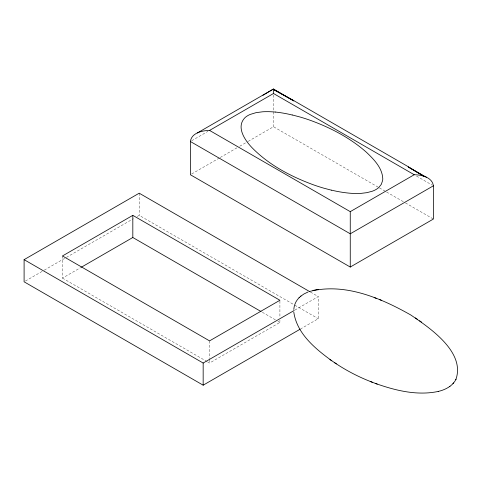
<?xml version="1.0" encoding="UTF-8"?>
<svg xmlns="http://www.w3.org/2000/svg" width="482" height="482" viewBox="0 0 482 482"><rect width="100%" height="100%" fill="white"/><g stroke="black" fill="none" stroke-linecap="round" stroke-linejoin="round"><path stroke-width="0.36" stroke-dasharray="2.41 1.81" d="M191.673 140.75L207.911 131.375M191.673 173.984L219.605 157.855M220.25 157.481L237.138 147.733M239.741 146.233L247.531 141.732M248.182 141.359L273.511 126.736L378.798 187.522M25.401 281.054L43.609 270.541M44.26 270.167L65.721 257.78M66.371 257.4L133.357 218.726M137.262 216.472L139.214 215.346L294.189 304.823M62.473 255.96L62.473 278.114L80.711 267.588M294.863 310.095L318.277 296.575L318.277 318.729L300.72 328.869M207.609 361.91L209.562 363.036L279.909 322.422L279.909 320.205M416.532 176.075L432.143 185.088M379.448 187.896L385.949 191.649M386.6 192.023L404.796 202.53M405.446 202.904L433.39 219.039M310.462 292.068L318.277 296.575M294.839 305.196L318.277 318.729M262.335 312.276L275.355 319.789M277.957 321.295L279.909 322.422M62.473 278.114L206.959 361.536M279.909 301.009L279.909 317.252M273.511 94.978L273.511 126.736M209.562 340.882L209.562 358.608M209.562 359.343L209.562 363.036M139.214 193.192L139.214 215.346"/><path stroke-width="0.72" d="M190.378 141.503C191.505 132.869 202.253 130.508 209.562 130.423L273.511 93.502L414.207 174.731C421.515 174.815 432.264 177.177 433.39 185.811L433.39 219.039L350.257 267.04L190.378 174.731L190.378 141.503L350.257 233.806L433.39 185.811M293.803 309.426C294.086 304.998 295.984 300.672 299.208 297.599M438.204 391.438C445.314 389.824 452.676 386.052 456.026 379.244M455.809 379.708C465.847 352.185 429.691 327.868 410.797 314.999C380.738 297.942 344.287 282.404 309.293 291.55M452.972 383.636L453.604 382.919M299.033 297.78L300.641 296.303M300.72 296.237L304.015 293.936L308.07 291.99M300.455 296.46L300.991 296.02M449.579 386.57L449.929 386.311M262.943 95.297L273.511 88.983L293.845 100.937L273.511 89.501L292.652 99.967L407.043 166.007L423.588 176.147L408.236 166.977L426.468 177.292M197.301 132.984L273.511 88.983L273.511 93.502M300.069 329.242L203.163 385.19L24.1 281.807L24.1 259.653L139.214 193.192L309.812 291.688M132.821 215.346L62.473 255.96L209.562 340.882L279.909 300.268L132.821 215.346L132.821 237.499L261.033 311.523M81.362 267.209L132.821 237.499M209.562 130.423L350.257 211.652L414.207 174.731M24.1 259.653L203.163 363.036L294.213 310.468M312.878 290.453L318.385 289.357M438.674 391.342C417.394 396.005 395.324 390.534 375.243 383.365M292.249 114.957L299.931 116.975A135.683 78.337 0 0 1 310.263 120.307C330.58 127.676 350.179 137.894 366.441 152.276C373.815 159.337 382.232 167.742 382.768 178.593A38.928 22.473 0 0 1 382.612 180.545L381.298 184.365L378.828 187.456A20.714 11.96 0 0 1 372.309 191.227L366.947 192.649L361.169 193.36A36.897 21.304 0 0 1 358.638 193.481L355.264 193.493A52.327 30.209 0 0 1 348.546 193.089A78.066 45.073 0 0 1 331.58 190.155M331.538 190.209L323.844 188.185A135.683 78.337 0 0 1 313.499 184.847C291.02 176.587 269.077 165.097 252.17 147.841C244.983 140.376 235.734 127.121 244.952 117.692A20.63 11.911 0 0 1 250.08 114.475L256.056 112.655L262.618 111.794A36.927 21.322 0 0 1 265.148 111.679L268.522 111.667A52.375 30.239 0 0 1 275.246 112.071M374.177 297.557L376.165 298.304M379.4 299.533L381.443 300.304M334.43 362.578C346.221 370.574 358.963 377.159 372.273 382.232M370.23 381.461L377.237 384.118M415.37 317.915L417.304 319.229M419.557 320.771L421.473 322.072M293.785 312.023C296.755 333.562 315.27 348.745 331.815 360.783M329.905 359.488L336.364 363.886M350.257 211.652L350.257 267.04M203.163 363.036L203.163 385.19M275.258 112.029A78.12 45.103 0 0 1 292.206 115.011"/></g></svg>
